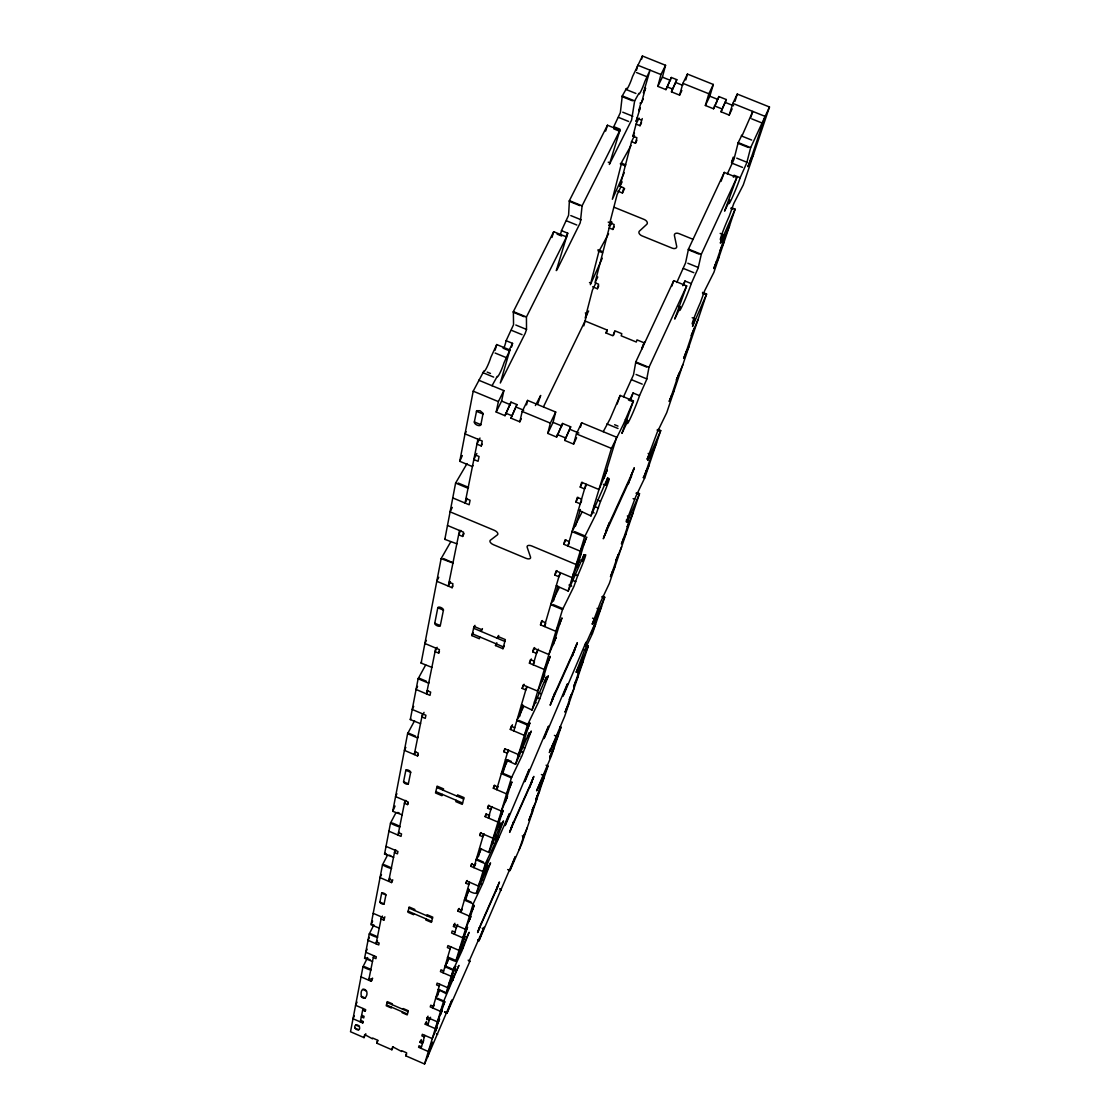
<?xml version="1.0" encoding="UTF-8"?>
<svg xmlns="http://www.w3.org/2000/svg" width="1120" height="1120" viewBox="0 0 1120 1120"><rect width="100%" height="100%" fill="white"/><g stroke="black" fill="none" stroke-linecap="round" stroke-linejoin="round"><path stroke-width="1.5" d="M645.708 88.298L643.412 92.89L650.034 70.154L644.798 81.578A9.226 0.98 -68.7 0 1 640.85 91.378A9.226 0.98 -68.7 0 1 638.932 93.31L634.648 100.898L631.582 120.092L609.364 164.458L619.934 130.27L607.46 125.23L569.394 200.648L568.582 215.306L561.484 230.65A16.184 1.904 -68.4 0 1 560.196 235.214M504.028 347.872A16.52 2.03 -68 0 0 506.128 340.704L513.548 324.688L513.366 311.612L553.714 231.7L566.524 236.922L556.276 270.592L557.102 269.584L580.272 222.754L582.106 205.814L619.934 130.27M513.268 312.256L524.16 316.722M681.856 90.51L679.602 95.13L671.454 91.854L676.802 79.674L671.314 77.476L665.952 89.642L657.818 86.366L662.396 77.154L665.56 65.296L642.418 56L632.506 76.636A9.226 1.022 -68.8 0 1 628.558 86.436A9.226 1.022 -68.8 0 1 626.584 88.34L622.272 95.9L620.354 112.658L613.774 126.672L619.864 129.136A15.918 1.736 -68.6 0 1 619.374 130.928M742.098 134.834L738.192 142.604L733.95 159.39L727.314 174.02M676.788 282.492L685.566 262.934L688.478 249.088L724.276 172.41L736.848 177.492L701.302 254.296L698.152 268.072L691.278 283.57A16.254 0.938 -67.7 0 1 682.85 304.654A16.254 0.938 -67.7 0 1 680.386 307.188L674.73 319.06L686.658 285.922L673.736 280.658L635.796 361.928L633.514 374.808L623.574 396.718M603.232 431.704L610.204 418.642L620.158 395.43L633.444 400.904L621.908 433.398L627.956 420.672A16.59 1.008 -67.6 0 0 630.994 416.976A16.59 1.008 -67.6 0 0 639.52 395.654L646.688 379.456L648.97 367.346L686.658 285.922M367.626 957.53L362.964 966.784L350.518 1031.744L364.028 1037.624L365.806 1033.746M372.526 961.506L364.588 958.286L369.25 933.982L373.324 925.946M379.274 928.13L371.014 924.784L382.48 864.864L387.632 854.91M393.68 857.276L384.552 854.084L390.488 823.102L395.836 812.882M402.206 814.856L392.742 811.314L407.596 733.698L414.568 720.762M420.56 723.688L410.298 719.586L418.124 678.748L425.684 664.93M431.928 667.394L421.12 663.096L441.126 558.628L450.66 541.94M456.96 543.83L444.822 539.364L455.602 483.07L467.026 463.596M472.934 465.472L472.416 466.578L459.76 461.314L473.2 391.174L483.98 370.902A9.688 1.232 -68 0 0 486.71 367.64A9.688 1.232 -68 0 0 490.854 357.294L496.734 344.554L509.908 349.986L500.304 383.012L525.252 333.214L526.512 329.434L526.442 316.988L566.524 236.922M355.754 1024.912C351.568 1028.79 361.508 1033.06 359.352 1026.368C357.798 1024.044 352.058 1024.296 359.366 1026.494M361.34 996.492C359.17 983.654 371.588 990.15 365.092 998.13C362.474 999.166 358.078 993.748 365.092 998.13M379.904 902.09L381.654 893.186A2.324 0.798 25 0 1 383.95 893.284A2.324 0.798 25 0 1 385.91 895.006L384.118 903.896A2.296 0.784 25 0 1 381.85 903.784A2.296 0.784 25 0 1 379.904 902.09L384.118 903.896M403.564 781.788L405.832 770.252A2.646 1.036 25.3 0 1 408.464 770.238A2.646 1.036 25.3 0 1 410.676 772.324L408.352 783.832A2.618 1.022 25.3 0 1 405.762 783.832A2.618 1.022 25.3 0 1 403.564 781.788L408.352 783.832M434.756 623.266L437.808 607.754A3.066 1.4 26 0 1 440.902 607.516A3.066 1.4 26 0 1 443.436 610.12L440.3 625.604A3.024 1.372 25.9 0 1 437.248 625.814A3.024 1.372 25.9 0 1 434.756 623.266L440.3 625.604M474.348 421.946L476.63 410.704L480.116 410.732L483.098 413.378L480.886 424.648A3.556 1.876 27 0 1 477.232 425.194A3.556 1.876 27 0 1 474.348 421.946L480.886 424.648M360.29 1021.902L362.992 1008.504M368.704 980.21L373.66 955.64M381.486 916.902L376.054 943.796L377.468 940.758M394.954 850.206L388.668 881.342L390.096 878.276M404.964 800.618L398.006 835.1L399.322 832.314M422.492 713.818L414.274 754.558L415.674 751.59M435.764 648.074L426.51 693.896L427.994 690.802M459.508 530.502L448.28 586.096L450.436 581.686M477.932 439.236L465.052 503.048L467.334 498.428M354.298 1015.952L353.01 1018.738L362.712 1022.966L363.034 1021.384L360.612 1020.32M362.67 1010.128L365.134 1011.206L365.47 1009.568L355.586 1005.284L357.042 1002.134M361.032 976.878L371.266 981.316L372.19 978.334M382.424 916.034L381.08 918.946L383.838 920.136L384.86 916.804M381.472 874.566L380.044 877.618L391.552 882.574L392 880.348L389.116 879.116M405.79 800.394L404.432 803.25L407.568 804.58L408.114 801.962L395.556 796.586L396.914 793.73M405.832 747.39L404.418 750.358L417.55 755.958L418.152 753.06L414.848 751.646M437.136 647.304L435.064 651.602L438.676 653.128L439.404 649.614L424.886 643.482L426.37 640.416M438.746 577.29L436.8 581.266L452.116 587.706L452.928 583.772L449.078 582.162M460.796 530.39L458.64 534.772L462.644 536.452L463.526 532.168L447.482 525.462M479.99 438.032L476.938 444.164L481.236 445.956L482.244 441.028L465.024 433.874L466.102 431.718M577.234 671.538L578.634 667.268L576.114 672.378L584.01 651.574L592.55 633.374L604.702 597.226L602.532 596.316M364.028 1037.624L364.672 1034.572L372.526 1038.828L372.694 1038.058L377.482 1040.144L376.796 1043.182L391.874 1049.762L393.12 1046.99M521.332 418.67L519.806 421.806L510.958 418.152L516.936 404.586L510.986 402.122L505.008 415.688L496.174 412.02L498.386 401.604L503.846 390.6L478.73 380.212M496.174 412.02L501.606 401.072L503.846 390.6M496.734 344.554L495.096 350.224M505.008 415.688L510.986 402.122M510.958 418.152L516.936 404.586M519.806 421.806L522.186 411.46L527.59 400.414L555.688 412.034L553.056 422.366L547.75 433.398L556.612 437.066L562.562 423.458L570.682 426.818L564.732 440.426L573.608 444.108L576.59 437.78M479.794 636.93L479.36 638.75L471.926 635.614L474.054 626.416L481.558 629.58L481.11 631.428L482.44 628.614M526.554 404.88L527.59 400.414M553.714 231.7L551.978 237.454M391.51 1007.16L391.314 1007.986L386.288 1005.816L387.254 1001.616L392.308 1003.814L392.112 1004.654M413.812 913.64L413.56 914.69L407.932 912.254L409.15 906.976L414.82 909.426L414.568 910.476M442.26 794.346L441.938 795.704L435.526 792.96L437.108 786.128L443.562 788.886L443.24 790.258M636.496 70.238L637.756 65.226L660.968 74.536L657.818 86.366M736.848 177.492L724.584 211.134L729.876 200.032A15.974 0.882 -67.8 0 0 731.822 198.534A15.974 0.882 -67.8 0 0 740.18 177.716L746.76 162.848L750.666 147.616L769.482 106.988L737.268 94.066L732.844 103.404L729.19 115.066L721.014 111.776L726.348 99.568L718.858 96.558L713.538 108.766L705.362 105.49L708.848 93.772L713.328 84.462L687.442 74.074L682.892 83.356L679.602 95.13M607.46 125.23L605.654 131.082M641.564 59.346L642.418 56M391.874 1049.762L392.63 1046.752L401.632 1051.512L401.828 1050.756L406.63 1052.842L405.818 1055.838L424.55 1064L451.934 1000.006L446.978 1013.208L444.612 1012.172M547.75 433.398L550.354 423.122L555.688 412.034M402.402 1011.892L402.192 1012.718L407.218 1014.902L408.296 1010.758L403.256 1008.56L403.032 1009.4M426.034 918.904L425.768 919.954L431.41 922.376L432.768 917.154L427.098 914.718L426.832 915.768M456.176 800.282L455.84 801.64L462.252 804.37L464.03 797.622L457.562 794.864L457.212 796.222M504.266 645.89L502.95 648.704L495.502 645.554L495.964 643.748M583.814 325.864L586.572 315.182A2.856 1.666 26.5 0 0 585.312 312.97M612.024 222.124L609.168 227.962L594.986 282.716L598.57 284.186L597.366 288.736L592.62 286.79M617.862 191.156L622.426 193.004L623.77 187.838L619.962 186.298L631.526 141.652L634.508 135.632M631.526 141.652L635.446 143.234L636.888 137.732L632.94 136.15L636.062 124.11L639.072 118.048M556.612 437.066L562.562 423.458M502.95 648.704L505.33 639.604L497.826 636.426L497.35 638.274L498.68 635.46M609.168 227.962L612.878 229.474L614.166 224.546L608.216 222.11M636.062 124.11L640.024 125.706L642.25 118.58M564.732 440.426L570.682 426.818M454.678 960.008C442.26 954.268 448.084 959.154 455.714 961.38L473.172 903.868L482.79 883.288L490.532 862.876L487.368 869.19L488.474 865.494L487.788 866.824L476.686 892.682C476.42 895.034 466.214 890.652 467.782 888.86M665.952 89.642L671.314 77.476M499.1 826.812L500.248 827.302L501.48 823.242L488.782 852.446L479.556 848.246M573.608 444.108L576.408 433.902L581.672 422.786L616.616 437.234L604.016 478.576M671.454 91.854L676.802 79.674M580.454 427.182L581.672 422.786M606.284 333.298L607.18 330.064L585.074 320.992L543.55 406.616M613.494 335.384L614.796 330.778L621.796 333.662L621.18 335.818L636.328 342.034L636.972 339.878L643.986 342.762L642.124 348.852M685.776 79.982L687.442 74.074M423.71 1040.648L422.464 1043.476L420.014 1042.412L420.462 1040.858L422.912 1041.922M437.99 1023.036L439.558 1018.99L435.288 1028.636L425.25 1024.268L425.712 1022.63L428.232 1023.722M430.57 1017.268L429.268 1020.166L426.748 1019.074L427.224 1017.422L437.36 1021.818L442.162 1010.45L441.098 1012.872M457.73 924.504L456.302 927.696L453.46 926.464L454.062 924.392L465.458 929.292L470.848 916.524L469.658 919.184M472.416 910.154L474.278 905.31L469.448 916.118L457.884 911.134L458.514 908.978L461.412 910.224M468.916 884.548L465.934 883.274L466.592 880.964L478.562 886.116L484.232 872.69L483 875.462M486.038 865.48L488.012 860.3L482.986 871.542L470.82 866.32L471.506 863.94L474.558 865.242M484.176 833.924L482.874 836.808L479.724 835.45L480.466 832.902L493.08 838.306L499.058 824.152L497.756 827.05M501.13 815.976L503.258 810.404L497.994 822.122L485.156 816.634L485.926 813.988L489.132 815.36M492.17 806.61L490.826 809.564L487.592 808.178L488.376 805.476L501.354 811.02L507.514 796.474L506.184 799.428M509.754 787.696L511.952 781.9L506.562 793.884L493.346 788.256L494.158 785.442L497.476 786.856M508.69 750.148L507.304 753.228L503.874 751.772L504.742 748.748L518.49 754.586L525 739.186L523.614 742.266M527.618 729.12L529.984 722.848L524.328 735.378L510.314 729.428L511.224 726.278L514.738 727.762M527.058 687.19L525.798 689.948L522.158 688.408L523.138 684.992L537.754 691.166L544.656 674.814L543.2 678.034M547.722 663.194L550.284 656.376L544.334 669.48L529.424 663.194L530.46 659.624L534.198 661.206M538.426 649.152L536.48 653.394L532.714 651.812L533.764 648.172L548.87 654.528L556.024 637.616L554.512 640.92M559.356 625.058L562.03 617.904L555.912 631.344L540.498 624.862L541.59 621.04L545.454 622.664M560.252 573.776L558.88 576.744L554.862 575.064L556.066 570.906L572.208 577.668L579.852 559.58L578.256 563.052M583.786 544.922L586.726 537.068L580.258 551.152L563.752 544.264L565.012 539.896L569.156 541.618M581.644 500.71L580.202 503.804L575.932 502.026L577.29 497.35L581.574 499.128M586.012 485.786L584.556 488.894L580.244 487.102L581.63 482.314L598.976 489.51L607.166 470.106L605.486 473.746M477.806 940.226L478.982 940.73L515.214 856.716L509.964 870.534L507.668 869.554M421.036 1048.348L424.83 1035.384M427.756 1025.36L429.758 1018.514M439.768 984.27L432.824 1008.028L434.07 1005.228M443.114 972.804L450.716 946.792M454.398 934.22L456.904 925.61M469.588 882.252L460.782 912.38L462.154 909.3M483.616 834.26L473.858 867.636L475.748 863.422M491.624 806.862L488.362 818.006L489.678 815.08M508.186 750.204L496.65 789.656L498.008 786.674M513.814 730.926L526.792 686.546M537.544 649.754L533.148 664.762L534.492 661.85M560.098 572.6L544.348 626.486L545.72 623.504M585.956 484.106L567.868 545.986L569.324 542.864M437.528 995.806L439.376 989.534M447.076 963.284L448.49 958.496M465.99 898.884L468.846 889.182M478.352 856.8L480.69 848.848M502.964 773.01L506.758 760.116M519.512 716.702L522.914 705.11M553.49 601.02L557.858 586.166M575.512 526.064L580.37 509.53M705.362 105.49L709.828 96.208L713.328 84.462M424.55 1064L443.478 1001.686L458.934 965.384L445.942 993.538L438.298 989.562M445.942 993.538L453.026 970.214L462.084 950.642L469.084 932.316L455.714 961.38M476.308 893.522L485.352 863.758L495.292 842.632L503.51 820.918L500.248 827.302M488.782 852.446L511.42 777.882L522.032 755.65L531.272 731.052L527.87 737.548L529.34 732.662L528.598 734.006L515.536 764.33L505.428 759.766M515.536 764.33L527.45 725.074L538.44 702.24L548.352 675.794L544.866 682.304L546.504 676.872L545.748 678.202L532.014 710.038L521.472 704.998M532.014 710.038L562.52 609.574L573.972 586.348L577.668 575.652A14.98 0.84 -67.3 0 0 585.256 556.724A14.98 0.84 -67.3 0 0 582.05 561.4L584.066 554.61L568.148 591.038L556.29 585.76M568.148 591.038L584.598 536.872L596.47 513.114L600.544 501.298A15.946 0.952 -67.4 0 0 608.678 480.956A15.946 0.952 -67.4 0 0 605.486 485.226L603.386 484.344M578.452 510.076L590.954 515.928L611.45 448.406L623.49 424.13L633.444 400.904M718.858 96.558L717.976 99.484L709.828 96.208M427.616 1057.056L431.452 1044.484M435.428 1031.464L438.494 1021.398M440.58 1014.538L443.8 1004.01M451.066 980.154L454.58 968.646M462.532 942.536L466.382 929.922M469.014 921.284L473.074 908.012M482.286 877.772L486.766 863.1M496.972 829.626L501.942 813.33M505.344 802.144L510.608 784.882M522.676 745.318L528.584 725.97M542.15 681.478L548.8 659.638M553.392 644.602L560.504 621.264M576.982 567.238L585.116 540.582M454.006 970.508L455.714 966.112L451.178 976.29L440.426 971.642L440.972 969.78L443.66 970.942M620.158 395.43L617.106 404.11M605.486 485.226L607.796 477.596L590.954 515.928M721.014 111.776L726.348 99.568M446.978 1013.208L469.938 961.212L468.146 960.176M734.972 101.374L737.268 94.066M673.736 280.658L671.734 286.328M479.052 928.074L477.61 932.582L479.948 927.052M480.816 924.336L481.11 923.426M512.218 826.196L509.6 832.384L513.66 821.66L513.296 822.794M553.126 698.25L550.158 705.278L554.988 692.426L554.526 693.882M606.732 530.656L603.302 538.776L609.224 522.872L608.594 524.832M501.214 890.372L500.052 889.882M733.278 157.108L731.5 162.61L733.642 158.018M496.216 890.316L495.908 891.24L499.45 882L478.772 928.984M497.126 887.502L497.434 886.564M530.082 786.072L529.704 787.234L533.82 776.412L531.23 782.558M572.95 654.15L572.46 655.634L577.36 642.656L574.406 649.642M628.936 481.81L628.292 483.798L634.284 467.768L630.882 475.818M750.652 117.838L752.766 111.412L742.266 135.31M724.276 172.41L721.042 181.37M478.982 940.73L484.078 927.22L469.336 960.68M559.72 726.684L561.008 727.23L551.348 755.972L536.592 790.804L547.96 766.038L546.098 765.24M586.236 645.106L588.308 645.988L564.648 716.38L549.332 752.556L561.008 727.23M592.55 618.156L594.734 619.08L593.208 623.756L604.702 597.226M594.734 619.08L592.158 624.232L600.544 602.056L609.308 583.506L639.506 493.668L637.14 492.688M627.34 515.984L628.922 516.642L627.102 522.242L639.506 493.668M657.972 429.408L660.716 430.556L644.966 477.428L635.754 496.608L626.262 521.836L628.922 516.642M648.116 453.474L649.782 454.16L647.766 460.348L660.716 430.556M692.202 317.716L694.96 318.85L692.538 326.41L706.594 294.056L702.492 292.376M720.16 233.408L723.086 234.598L720.342 243.138L735.126 209.174L731.262 207.62M527.198 827.806L522.802 838.208L523.74 836.08M552.384 745.598L553.658 746.144L558.488 734.72M519.204 849.632L524.37 834.204M529.732 818.244L533.862 805.91M536.676 797.524L540.988 784.658M550.746 755.58L555.436 741.594M566.062 709.912L571.186 694.624M574.686 684.194L580.062 668.164M592.27 631.764L598.178 614.138M611.618 574.056L618.142 554.61M622.608 541.296L629.496 520.772M645.232 473.872L652.89 451.024M670.446 398.678L679.028 373.1M684.922 355.516L694.05 328.3M715.078 265.608L725.41 234.808M749.294 163.576L765.128 116.382L732.844 103.404M547.96 766.038L521.99 843.318L509.964 870.534M706.594 294.056L666.736 412.664L657.286 432.152L647.08 459.34L649.782 454.16M735.126 209.174L713.902 272.342L704.606 290.836L700.364 302.652A14.252 0.728 -67.6 0 0 692.902 321.174A14.252 0.728 -67.6 0 0 694.96 318.85M769.482 106.988L743.288 184.884L733.81 203.434L729.134 216.468A15.19 0.812 -67.8 0 0 721.154 236.32A15.19 0.812 -67.8 0 0 723.086 234.598M595.21 623.014L585.396 644.938C583.128 649.824 587.776 638.484 585.494 643.398L563.612 694.988C560.112 702.114 570.332 678.006 566.86 685.034L544.754 737.17C541.17 744.52 551.432 720.174 547.848 727.51L525.518 780.192C521.85 787.766 532.126 763.294 528.458 770.854L505.89 824.082C502.194 831.782 512.4 807.38 508.676 815.08L484.512 870.506M447.062 1012.984L444.724 1011.85M510.048 870.296L508.942 869.708M588.308 645.988L577.332 671.44M371.364 924L372.624 921.074M395.052 806.05L392.742 811.314M608.58 233.772L598.962 251.23L590.38 284.676L602.266 258.244M624.218 172.802L612.36 199.276L621.866 161.84L630.994 145.572M462.336 455.546L459.76 461.314M430.99 1046.024L432.488 1042.146L428.344 1051.526L418.6 1047.284L419.048 1045.758L421.484 1046.822M553.658 746.144L554.68 743.848L553.406 743.316M451.626 978.334L452.746 975.814L447.72 987.714L437.122 983.122L436.59 984.928L439.236 986.076M551.488 753.368L549.738 757.862L553.756 748.79M543.942 778.008L539.308 788.956L540.288 786.73M443.282 1005.704L444.878 1001.56L440.538 1011.374L430.248 1006.908L430.738 1005.2L433.314 1006.32M537.362 795.48L535.696 799.722L539.588 790.93M477.904 931.686L498.232 885.766M536.76 799.372L532.224 810.096L533.19 807.912M435.904 1029.882L436.968 1027.488L432.264 1038.618L422.352 1034.306L421.89 1035.888L424.368 1036.966M530.376 816.284L528.766 820.4L532.588 811.762M583.282 660.926L578.116 673.162L579.194 670.754M575.54 681.66L573.622 686.588L577.878 677.04M511.028 827.876L533.442 777.588M509.95 831.25L532.294 781.102M426.748 1019.074L428.036 1016.162M574.35 687.526L569.296 699.468L570.36 697.102M465.766 931.966L467.558 927.276L462.854 937.86L451.584 933.002L452.172 930.944L455 932.162M425.25 1024.268L426.524 1021.37M463.148 940.548L464.31 937.93L459.046 950.39L447.944 945.588L447.37 947.576L450.142 948.766M566.874 707.49L565.012 712.25L569.184 702.884M420.014 1042.412L421.26 1039.584M410.732 718.662L410.298 719.586M601.524 606.662L596.106 619.5L597.226 616.994M593.208 628.978L591.164 634.228L595.574 624.358M405.818 1055.838L406.588 1054.102M445.032 967.876L446.39 964.824M421.568 662.13L421.12 663.096M465.934 883.274L467.18 880.502M633.052 512.862L627.2 526.736L628.376 524.09M623.7 538.048L621.446 543.9L626.122 533.484M552.006 699.482L576.87 644.182M550.62 703.836L575.4 648.69M457.884 911.134L459.102 908.432M621.628 546.854L615.93 560.35L617.092 557.76M612.654 570.99L610.47 576.618L615.062 566.398M453.46 926.464L454.902 923.272M656.6 442.834L650.412 457.464L651.644 454.734L650.006 454.048M479.724 835.45L481.026 832.58M646.436 470.26L644 476.574L648.886 465.766M470.82 866.32L472.08 863.52M376.796 1043.182L378.042 1040.424M493.346 788.256L494.704 785.26M671.804 394.646L669.172 401.478L674.254 390.278M487.592 808.178L488.936 805.238M485.156 816.634L486.486 813.708M510.314 729.428L512.456 724.738M697.998 319.62L691.25 335.608L692.566 332.724M503.874 751.772L505.274 748.692M686.364 351.232L683.62 358.372L688.828 346.948M605.766 531.034L633.626 469.784M603.918 536.844L631.68 475.79M682.892 364.602L676.34 380.086L677.628 377.258M716.702 260.75L713.72 268.576L719.152 256.704M522.158 688.408L524.048 684.264M540.498 624.862L542.472 620.55M365.134 1011.206L365.666 1010.016M532.714 651.812L534.66 647.57M362.712 1022.966L363.244 1021.79M729.54 225.792L722.344 242.816L723.73 239.82M529.424 663.194L531.356 658.98M581 554.05L576.184 564.55L531.748 545.972A4.424 2.184 25.3 0 0 527.17 547.274L530.572 557.228A4.382 2.156 25.3 0 1 525.994 558.32L493.472 544.712A4.382 2.156 25.8 0 1 490.238 540.344L497.434 534.828A4.424 2.184 25.9 0 0 494.312 530.32L450.086 511.84L452.284 507.416M720.188 250.362L724.29 241.402M364.588 958.286L364.924 957.544L370.16 959.812M371.266 981.316L372.666 978.278M751.156 158.046L747.88 166.656L753.564 154.336M445.186 538.58L444.822 539.364M629.524 400.54L633.038 392.98L639.52 395.654M682.794 285.712L684.978 281.008L691.278 283.57M563.752 544.264L565.852 539.742M554.862 575.064L556.92 570.612M369.376 937.44L368.032 940.324L378.742 944.944L379.134 943.026L376.446 941.864M580.244 487.102L582.414 482.426M367.15 949.228L365.75 952.224L376.306 956.788L375.928 958.65L373.296 957.516M575.932 502.026L578.088 497.392M383.838 920.136L384.44 918.848M384.552 854.084L384.93 853.258L386.4 853.888M391.552 882.574L392.798 879.9M641.97 347.732L644.63 342.062M469.154 889.98L464.38 900.074L473.172 903.868M439.362 990.36L435.666 998.298L443.478 1001.686M395.766 849.828L394.478 852.572L397.446 853.846L397.936 851.48L386.022 846.37M495.502 645.554L496.818 642.754M481.446 848.708L476.14 859.81L485.352 863.758M448.714 958.538L444.906 966.7L453.026 970.214M509.908 349.986L504.042 362.74A9.688 1.162 -68 0 1 499.898 373.086A9.688 1.162 -68 0 1 497.224 376.376L492.03 385.714M537.628 404.278L540.68 395.458L535.402 405.552M407.568 804.58L408.24 803.152M729.19 115.066L732.13 108.864M474.978 625.352L473.592 628.25L504.826 641.424M614.824 331.534L612.808 335.762L605.822 332.892L607.18 330.064M471.926 635.614L473.256 632.828M417.55 755.958L418.264 754.474M424.046 712.362L421.862 716.926L425.278 718.382L425.908 715.26L412.244 709.464L413.714 706.412M713.538 108.766L717.234 101.024M417.564 686.378L416.066 689.472L429.996 695.366L430.668 692.118L427.168 690.634M438.676 653.128L439.446 651.532M452.116 587.706L452.914 586.04M597.366 288.736L598.766 285.894M588.63 310.954L585.2 318.01L592.41 290.136L595.882 283.01M507.864 760.144L501.34 773.598L511.42 777.882M595.616 281.428L597.772 277.004M611.156 221.564L609 225.96L617.162 194.432L620.802 187.026M462.644 536.452L464.072 533.526M612.878 229.474L614.306 226.548M523.6 706.762L516.838 720.566L527.45 725.074M622.426 193.004L624.61 188.566M635.446 143.234L636.93 140.224M619.962 186.298L622.146 181.846M660.968 74.536L665.56 65.296M632.94 136.15L634.438 133.14M476.854 453.446L473.83 459.536L478.072 461.3L479.066 456.498L474.81 454.72M481.236 445.956L482.118 444.15M640.024 125.706L641.536 122.682M643.342 98.84L640.29 104.944L638.82 110.67L640.332 107.618L636.006 121.534L637.518 118.496M508.83 350.784L512.554 343.35L506.128 340.704M566.188 236.278L567.742 233.198L561.484 230.65M559.328 587.468L550.732 604.632L562.52 609.574M453.068 563.08L441.126 558.628M582.288 511.588L572.068 531.65L584.598 536.872M418.012 737.17L417.62 737.968L407.596 733.698M429.086 682.388L428.68 683.214L418.124 678.748M453.18 562.87L443.534 558.572M682.892 83.356L708.848 93.772M662.396 77.154L670.516 80.416M675.99 82.614L682.766 85.33M725.438 102.48L733.6 105.756M636.524 72.548L646.772 76.678M751.73 118.86L762.062 123.004M666.75 86.702L672.252 88.914M714.42 105.868L721.91 108.878M625.59 89.306L635.894 93.45M741.328 135.898L751.702 140.07M622.272 95.9L634.648 100.898M738.192 142.604L750.666 147.616M622.118 96.628L632.436 100.772M737.996 143.29L748.37 147.476M622.748 112.196L632.898 116.284M736.736 158.158L746.956 162.288M636.72 118.174L641.494 120.092M618.45 117.348L628.586 121.45M732.312 163.296L742.518 167.412M740.18 177.716L734.048 175.238A15.974 0.924 -67.9 0 1 733.376 177.198M613.718 128.842L619.654 131.236M621.04 162.988L625.828 164.92M620.27 163.814L625.058 165.76M730.842 208.586L732.76 209.37M608.23 162.204L610.274 163.03M614.25 207.312L644.238 219.492A4.074 2.562 26.4 0 1 646.814 224.294L639.296 231.224A4.046 2.534 26.3 0 0 641.984 235.858L672.182 248.15A4.06 2.534 25.6 0 0 676.718 246.456L674.408 235.508A4.088 2.576 25.6 0 1 678.972 233.604L693.238 239.4M569.394 200.648L582.106 205.814M688.478 249.088L701.302 254.296M569.268 201.32L579.866 205.632M688.296 249.746L698.964 254.086M570.808 215.586L581.224 219.828M687.834 263.242L698.334 267.512M566.44 220.794L576.842 225.036M683.34 268.422L693.826 272.692M597.996 249.76L602.07 251.412M557.116 234.136L561.694 236.012M598.024 250.866L602.546 252.714M702.534 293.496L704.368 294.238M678.272 306.32L680.386 307.188M589.484 282.548L591.304 283.29M513.366 311.612L526.442 316.988M635.796 361.928L648.97 367.346M635.642 362.544L646.604 367.052M515.816 325.024L526.512 329.434M636.076 374.486L646.856 378.924M511.378 330.274L522.06 334.67M631.498 379.708L642.264 384.146M503.09 348.194L508.102 350.252M628.404 399.84L633.136 401.8M495.124 353.024L506.114 357.56M657.034 430.052L658.686 430.738M625.352 419.594L627.956 420.672M487.172 372.078L490.49 373.45M614.614 424.732L617.96 426.118M482.608 372.54L493.654 377.118M606.872 423.892L618.016 428.498M501.606 401.072L510.412 404.726M516.362 407.176L523.698 410.214M553.056 422.366L561.89 426.02M569.996 429.38L578.83 433.034M473.2 391.174L498.386 401.604M522.186 411.46L550.354 423.122M576.408 433.902L611.45 448.406M505.568 413.098L511.532 415.576M557.27 434.518L565.418 437.892M643.048 477.456L644.644 478.114M476.448 411.306L483.028 414.036M635.992 493.192L637.56 493.836M633.108 498.638L634.718 499.31M597.436 499.996L600.544 501.298M594.034 506.212L598.458 508.06M626.276 520.114L627.858 520.772M592.046 512.078L594.104 512.932M458.15 483.028L468.51 487.354L468.034 488.25L455.602 483.07M574.602 531.594L585.032 535.948M465.962 498.54L470.078 500.262L469.154 504.756L452.76 497.91M573.272 573.804L577.668 575.652M571.662 579.908L575.82 581.658M601.762 596.904L604.366 597.996M568.96 585.018L571.732 586.18M597.03 608.412L598.136 608.874M553.126 604.562L562.94 608.678M584.864 645.414L587.986 646.73M583.632 649.544L584.682 649.992M437.808 607.754L443.436 610.12M472.318 633.78L503.398 646.884M538.664 692.762L541.296 693.882M536.872 697.522L539.798 698.768M534.394 702.016L536.144 702.758M418.544 677.922L426.454 681.268M519.008 720.482L527.842 724.234M554.4 735.392L555.716 735.938M550.074 749.182L551.362 749.728M550.088 755.44L551.348 755.972M522.144 746.928L524.65 747.992M519.96 750.988L523.292 752.402M518.168 755.44L519.834 756.154M507.164 759.654L511.406 761.46M541.394 774.536L542.654 775.082M408.002 732.9L415.506 736.106M503.398 773.5L511.798 777.084M405.832 770.252L410.676 772.324M436.772 787.486L463.638 798.966M435.82 791.588L462.588 803.026M500.262 823.018L501.424 823.508M522.27 835.842L523.432 836.332M495.278 835.044L497.574 836.024M497.602 836.822L498.722 837.312M497.308 837.494L498.428 837.97M498.134 838.684L497 838.194L497.84 839.384M493.01 838.25L495.292 839.23M496.454 839.538L497.574 840.014M496.23 840.098L497.364 840.574M491.61 842.38L494.802 843.738M397.768 812.434L399.308 813.092M392.378 823.004C406.784 828.856 397.782 827.26 390.488 823.102M476.49 859.054L483.392 862.008M487.326 865.242L488.432 865.718M398.51 832.636L401.534 833.938L401.03 836.388L388.934 831.208M481.698 879.606L482.79 880.068M499.758 888.664L500.92 889.168M479.276 883.05L482.328 884.366M389.354 855.162L390.824 855.792M384.3 864.766C398.048 870.366 389.494 868.868 382.48 864.864M464.716 899.346L471.31 902.174M482.174 928.214L483.35 928.718M381.654 893.186L385.91 895.006M408.884 908.026L432.474 918.204M477.932 939.904L479.094 940.408M408.156 911.19L431.662 921.326M464.758 936.488L466.13 937.076M461.944 944.384L463.96 945.266M460.39 946.988L463.078 948.15M373.198 913.332L384.258 918.092M468.762 960.694L469.938 961.212M372.722 924.588L374.08 925.176M453.796 967.4L455.14 967.974M454.664 969.57L455.966 970.144M370.93 933.87C383.6 939.05 375.76 937.734 369.25 933.982M446.572 966.588L453.348 969.514M451.43 976.472L454.02 977.592M451.906 979.692L453.194 980.252M449.26 982.478L450.548 983.038M438.382 989.366L444.962 992.208M364.574 966.686C376.754 971.656 369.236 970.424 362.964 966.784M437.276 998.2L443.772 1001.014M369.068 978.446L371.63 979.552M362.726 989.408L366.52 991.06M387.044 1002.456L408.072 1011.584M386.47 1004.962L407.414 1014.062M436.45 1033.83L437.64 1034.348M361.634 1015.266L364.07 1016.33L363.748 1017.926L361.312 1016.862M355.11 1028.16L358.708 1029.728M644.476 87.78L645.036 89.46L641.816 101.892A3.276 2.198 28.2 0 1 639.996 103.138M567.742 233.198A16.198 1.862 -68.3 0 1 566.692 236.95M512.554 343.35A16.52 1.988 -68 0 1 511.588 347.004M684.978 281.008A16.254 0.994 -67.7 0 1 683.494 285.278M633.038 392.98A16.59 1.064 -67.6 0 1 630.602 399.882"/></g></svg>
